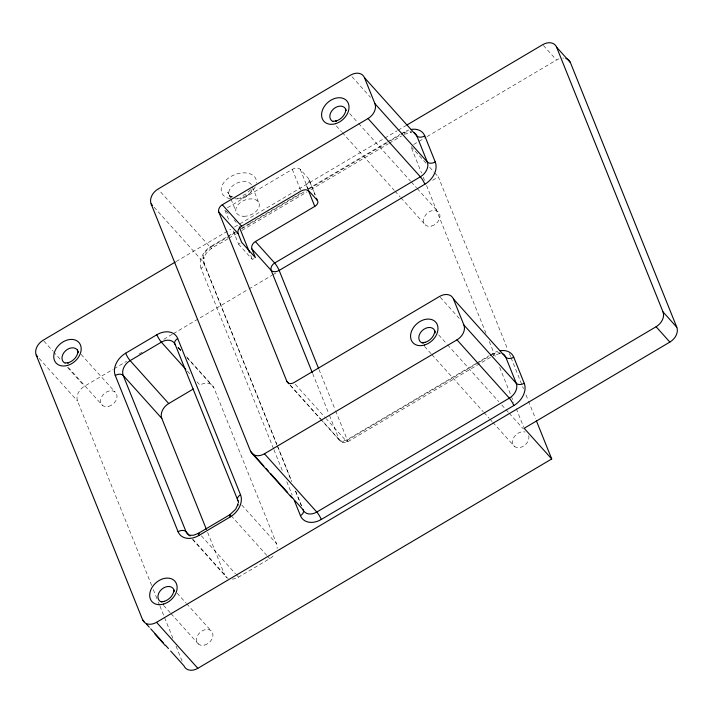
<?xml version="1.0" encoding="UTF-8"?>
<svg xmlns="http://www.w3.org/2000/svg" width="713" height="713" viewBox="0 0 713 713"><rect width="100%" height="100%" fill="white"/><g stroke="black" fill="none" stroke-linecap="round" stroke-linejoin="round"><path stroke-width="0.53" stroke-dasharray="3.56 2.67" d="M250.718 189.711L245.646 194.194L240.602 196.36M227.456 207.724L292.285 169.364A6.141 3.984 -21.9 0 1 300.244 169.355L308.515 178.553L315.164 195.086M176.156 261.546L230.709 229.265M234.532 227.001L383.835 138.67M384.788 138.108L397.23 130.746M398.193 130.176L405.849 125.648M273.525 448.682L201.021 268.32A6.141 3.984 -21.9 0 0 203.463 262.17A12.281 9.1 -41.9 0 1 210.388 247.34A6.141 1.078 59.4 0 0 211.396 246.065L235.343 231.894M241.092 228.499L248.757 223.962M249.71 223.392L300.485 193.357M308.15 188.82L386.696 142.35M387.658 141.78L400.109 134.409M401.071 133.848L403.941 132.146A18.422 13.654 -41.9 0 1 408.781 129.998M235.29 232.598L210.388 247.34L158.767 189.881M242.001 228.632L304.264 191.797M309.05 188.963L389.521 141.352M390.474 140.791L402.934 133.42M227.866 238.739C219.738 244.719 206.904 247.705 203.677 258.525L203.927 257.455L204.114 263.516L291.118 479.947M228.811 238.187L236.359 233.712M242.028 230.361L307.151 191.833M310.93 189.605L388.327 143.812M389.271 143.251L401.535 135.996M233.222 230.86L238.552 244.131L240.094 243.222M413.647 144.516L426.107 137.146M427.069 136.584L556.479 60.017A12.281 9.1 -41.9 0 1 559.482 58.653M238.552 244.131L252.331 259.47L255.406 257.651M151.664 585.462L77.548 401.089A12.281 9.1 -41.9 0 1 84.464 386.259L113.153 369.281M114.116 368.719L126.549 361.357M138.982 354.005L142.805 351.741M163.847 339.29L172.448 334.201M173.411 333.631L248.008 289.496M248.962 288.934L271.92 275.352M272.874 274.781L276.697 272.518M432.595 180.291L438.335 176.895L507.692 349.441M475.651 363.666L347.204 439.671A6.141 1.078 59.4 0 1 346.188 440.937A6.141 4.554 -41.9 0 1 339.236 439.68L289.834 384.69M476.614 363.104L489.073 355.725M490.036 355.163L492.906 353.461A18.422 13.654 -41.9 0 1 497.745 351.313M478.476 362.676L346.188 440.937L326.278 418.781M479.439 362.106L490.936 355.297M490.464 357.329L347.623 441.837C345.03 443.326 341.572 442.693 339.646 440.42L321.34 420.019M232.233 579.09A12.281 9.1 -41.9 0 0 238.499 577.129L269.719 558.662A12.281 9.1 -41.9 0 0 273.302 555.784M404.369 134.32L411.668 132.074L410.421 132.217M499.831 353.488L493.334 355.627A6.141 1.078 59.4 0 0 492.906 353.461M499.385 353.532L500.642 353.381M232.919 196.94L230.727 196.369L232.153 196.948L229.149 195.006L230.156 196.387L227.786 192.091L230.629 198.321M81.086 354.388L115.096 392.025M192.617 539.563L226.609 577.378M177.029 593.064L185.906 602.877M186.646 603.697L211.039 630.702M543.431 45.48L556.479 60.017M352.044 76.781L370.484 97.307M426 163.17L410.777 146.218L421.57 173.081M429.627 167.207L433.976 172.047M434.707 172.858L438.335 176.895M349.691 113.563L357.855 122.636M358.603 123.456L410.572 181.173M411.312 181.993L416.508 187.769M417.257 188.597L438.04 211.681M336.304 125.907L341.5 131.691M342.249 132.52L394.253 190.353M394.993 191.182L400.198 196.966M400.938 197.795L425.456 225.058M440.277 297.276L460.188 319.442M438.673 334.914L446.837 343.978M447.577 344.807L498.806 401.695M501.783 404.993L508.458 412.408M509.207 413.237L523.315 428.905M424.538 346.429L431.222 353.862M431.971 354.691L483.227 411.704M483.975 412.524L489.171 418.308M489.92 419.137L492.148 421.615M492.888 422.444L514.438 446.4M228.222 213.454L224.595 209.417L229.524 221.672M234.024 219.907L236.199 222.331M154.061 207.18L203.463 262.17L276.796 444.591M295.307 384.307L325.538 417.961M290.075 385.216L320.609 419.208M178.437 347.677L180.656 350.154M186.592 356.767L211.823 384.842M178.223 347.962L181.191 351.268M187.127 357.873L213.838 387.605L276.635 543.823A12.281 9.1 -41.9 0 1 277.081 548.493M187.323 371.045L191.039 375.172M196.975 381.776L199.943 385.082A12.281 9.1 -41.9 0 1 213.838 387.605M241.769 505.009L276.635 543.823M231.137 515.722L266.751 555.356M267.491 556.185L269.719 558.662M68.448 367.578L102.503 405.412M43.867 341.072L52.726 350.93M53.457 351.75L60.846 359.967M67.485 367.364L84.464 386.259M201.396 535.846L235.531 573.831M236.27 574.651L238.499 577.129M39.162 358.372L77.548 401.089M192.697 539.099L224.595 574.616A12.281 9.1 -41.9 0 0 228.205 578.359M163.651 605.426L170.318 612.823M171.058 613.652L198.446 644.08M178.045 347.454L180.79 350.636M177.929 347.258L180.719 350.511M231.03 199.301L235.834 211.057M509.358 353.568L510.597 356.669M511.016 357.703L523.476 388.701M525.971 394.904L528.048 400.064M528.458 401.098L535.525 418.665M423.237 177.216L424.476 180.318M426.552 185.487L485.954 333.229M489.27 341.5L495.918 358.033M499.661 367.329L510.873 395.225M511.283 396.259L513.779 402.462M516.274 408.656L523.743 427.256M309.166 179.899L315.707 196.173M300.244 169.355L308.97 191.048M307.731 188.838L306.064 184.703A6.141 3.984 -21.9 0 0 308.515 178.553M292.285 169.364L301.011 191.066M318.987 369.494L335.172 409.743M335.582 410.777L347.204 439.671A6.141 3.984 -21.9 0 1 339.236 439.68L329.281 414.913M312.695 373.639L328.871 413.879M250.691 255.379L252.331 259.47M295.681 491.284L301.483 505.713M277.214 445.625L291.715 481.694M295.44 490.972L301.661 506.435M273.935 449.707L282.223 470.322M286.778 481.658L292.17 495.054M207.661 532.477L224.595 574.616M153.313 589.58L157.867 600.916M158.286 601.941L159.525 605.034M159.944 606.059L173.188 639.026M176.093 646.236L182.296 661.682M252.5 187.056L259.247 204.123M562.744 58.056A12.281 9.1 -41.9 0 1 563.823 58.074M403.879 132.903A12.281 9.1 -41.9 0 1 411.312 131.602M201.021 268.32A18.422 13.654 -41.9 0 1 211.396 246.065M403.941 132.146A6.141 1.078 59.4 0 1 404.44 133.794M491.899 354.735A12.281 9.1 -41.9 0 1 500.276 352.917M528.734 435.696A9.216 6.827 -41.9 0 1 520.463 447.425A9.216 6.827 -41.9 0 1 512.861 439.671A9.216 6.827 -41.9 0 1 525.142 432.025M252.197 188.972A12.281 7.959 -21.9 0 1 234.782 198.722M231.565 197.546A12.281 7.959 -21.9 0 1 235.049 184.097A12.281 7.959 -21.9 0 1 251.903 185.514M230.156 198.633A18.422 11.943 -21.9 0 1 222.349 184.988A18.422 11.943 -21.9 0 1 242.794 172.885A18.422 11.943 -21.9 0 1 256.422 183.089M255.29 186.797A18.422 11.943 -21.9 0 1 234.844 198.891M108.652 406.392A9.216 6.827 -41.9 0 0 115.996 392.988A9.216 6.827 -41.9 0 0 101.736 396.767A9.216 6.827 -41.9 0 0 108.652 406.392M204.604 645.069A9.216 6.827 -41.9 0 0 211.939 631.665A9.216 6.827 -41.9 0 0 197.688 635.435A9.216 6.827 -41.9 0 0 204.604 645.069M431.606 226.048A9.216 6.827 -41.9 0 0 438.95 212.643A9.216 6.827 -41.9 0 0 424.69 216.413A9.216 6.827 -41.9 0 0 431.606 226.048M243.891 216.28A12.281 7.959 -21.9 0 0 259.06 203.357A12.281 7.959 -21.9 0 0 239.666 203.125A12.281 7.959 -21.9 0 0 243.891 216.28"/><path stroke-width="1.07" d="M237.973 503.458L237.598 505.606L237.848 504.528L235.655 509.225L229.702 514.822L198.472 533.297L193.606 535.24L190.344 535.24M174.034 590.159C173.286 595.694 168.847 600.168 163.535 601.585L164.551 601.469L161.307 601.558M345.921 109.793C345.181 115.337 340.743 119.802 335.422 121.219L336.447 121.103L333.203 121.192M434.903 331.135C434.155 336.679 429.725 341.144 424.404 342.561L425.42 342.445L422.176 342.534M289.095 383.87L286.884 381.402L218.846 212.162A6.141 4.554 -41.9 0 1 222.304 204.747L368.015 118.536A12.281 9.1 -41.9 0 0 374.94 103.697L364.468 77.664A12.281 9.1 -41.9 0 0 350.573 75.141L158.028 189.061A12.281 9.1 -41.9 0 0 151.111 203.9L250.539 451.249L263.819 466.026M175.202 262.108L43.128 340.253A12.281 9.1 -41.9 0 0 36.211 355.083L142.618 619.793L144.097 621.442M406.802 125.078L542.7 44.678A12.281 9.1 -41.9 0 1 556.603 47.201L570.382 62.53L676.789 327.24A12.281 9.1 -41.9 0 1 669.872 342.08L524.162 428.29L551.719 458.958L197.849 668.322A12.281 9.1 -41.9 0 1 183.954 665.799L170.665 651.014M238.142 233.632A6.141 4.554 -41.9 0 1 241.6 226.217L301.011 191.066A6.141 3.984 -21.9 0 1 308.97 191.048L317.24 200.255A6.141 3.984 -21.9 0 1 314.789 206.396L255.379 241.555A6.141 4.554 -41.9 0 0 251.921 248.971L255.406 257.651L241.627 242.313L238.142 233.632L218.846 212.162M240.504 494.733A18.422 13.654 -41.9 0 1 230.13 516.996L198.9 535.463A18.422 13.654 -41.9 0 1 178.054 531.684L115.256 375.466A18.422 13.654 -41.9 0 1 125.64 353.211L156.86 334.736A18.422 13.654 -41.9 0 1 177.706 338.515L240.504 494.733A6.141 3.984 -21.9 0 0 238.053 500.882A12.281 9.1 -41.9 0 1 238.516 502.567M411.232 129.427A18.422 13.654 -41.9 0 1 424.788 135.925L435.251 161.967A18.422 13.654 -41.9 0 1 424.877 184.221L279.166 270.432A6.141 3.984 -21.9 0 1 271.207 270.441L251.921 248.971M206.422 529.394L161.798 418.388A12.281 9.1 -41.9 0 1 168.714 403.558L193.312 388.995M250.539 451.249A12.281 9.1 -41.9 0 0 264.443 453.771L456.988 339.851A12.281 9.1 -41.9 0 0 463.905 325.012L453.441 298.979A12.281 9.1 -41.9 0 0 439.538 296.456L293.827 382.667A6.141 4.554 -41.9 0 1 286.884 381.402M293.827 499.18L300.449 515.668A18.422 13.654 -41.9 0 0 321.296 519.456L513.841 405.537A18.422 13.654 -41.9 0 0 524.224 383.282L513.752 357.24A18.422 13.654 -41.9 0 0 500.205 350.743M142.618 619.793A12.281 9.1 -41.9 0 0 156.521 622.315L656.094 326.741A12.281 9.1 -41.9 0 0 663.01 311.911L556.603 47.201M65.364 362.881L68.608 362.792L67.583 362.908C72.904 361.491 77.343 357.026 78.082 351.482L77.797 352.792L77.378 349.816M663.01 311.911L676.789 327.24M656.094 326.741L669.872 342.08M364.468 77.664L416.829 135.942L427.292 161.976A12.281 9.1 -41.9 0 1 420.376 176.815L274.665 263.026A6.141 4.554 -41.9 0 0 271.207 270.441L312.276 372.605M374.94 103.697L427.292 161.976A6.141 3.984 -21.9 0 0 435.251 161.967M368.015 118.536L420.376 176.815A6.141 1.078 59.4 0 1 424.877 184.221M453.441 298.979L505.793 357.258L516.265 383.291A12.281 9.1 -41.9 0 1 509.34 398.13L316.795 512.05A12.281 9.1 -41.9 0 1 302.9 509.528L294.79 500.499M463.905 325.012L516.265 383.291A6.141 3.984 -21.9 0 0 524.224 383.282M456.988 339.851L509.34 398.13A6.141 1.078 59.4 0 1 513.841 405.537M222.304 204.747L241.6 226.217M255.379 241.555L274.665 263.026A6.141 1.078 59.4 0 1 279.166 270.432L318.577 368.461M151.111 203.9L152.582 205.54M264.443 453.771L316.795 512.05A6.141 1.078 59.4 0 1 321.296 519.456M185.843 369.387L161.361 342.142A6.141 1.078 59.4 0 1 156.86 334.736M266.029 468.486L268.24 470.945M270.45 473.405L287.419 492.291M290.36 495.571L293.31 498.85M252.554 454.012L291.831 497.719M168.714 403.558L130.131 360.618A6.141 1.078 59.4 0 1 125.64 353.211M161.798 418.388L123.215 375.448A6.141 3.984 -21.9 0 0 115.256 375.466M36.211 355.083L37.682 356.732M189.729 535.802L186.022 531.675L123.215 375.448A12.281 9.1 -41.9 0 1 130.131 360.618L161.361 342.142A12.281 9.1 -41.9 0 1 175.255 344.664L238.053 500.882M156.521 622.315L197.849 668.322M146.308 623.902L149.267 627.19M150.737 628.83L163.286 642.796M165.505 645.265L168.455 648.545M154.971 634.062L165.3 645.559M536.354 420.732L551.719 458.958M316.412 198.187L317.24 200.255M308.141 189.872L314.789 206.396M239.194 226.796L249.461 252.322M565.855 58.439A12.281 9.1 -41.9 0 1 570.382 62.53M302.9 509.528A6.141 3.984 -21.9 0 1 300.449 515.668M414.066 132.645A12.281 9.1 -41.9 0 1 416.829 135.942A6.141 3.984 -21.9 0 0 424.788 135.925M175.255 344.664A6.141 3.984 -21.9 0 1 177.706 338.515M502.193 353.505A12.281 9.1 -41.9 0 1 505.793 357.258A6.141 3.984 -21.9 0 0 513.752 357.24M65.061 363.184A9.216 6.827 -41.9 0 1 65.507 350.832A9.216 6.827 -41.9 0 1 78.02 351.161M332.9 121.486A9.216 6.827 -41.9 0 1 333.836 108.706A9.216 6.827 -41.9 0 1 346.153 110.444M161.976 602.2A9.216 6.827 -41.9 0 1 161.699 589.286A9.216 6.827 -41.9 0 1 174.346 591.318M423.362 343.301A9.216 6.827 -41.9 0 1 419.155 335.413A9.216 6.827 -41.9 0 1 428.094 327.561A9.216 6.827 -41.9 0 1 435.26 332.828M178.054 531.684A6.141 3.984 -21.9 0 1 186.022 531.675A12.281 9.1 -41.9 0 0 190.54 535.766M198.9 535.463A6.141 1.078 59.4 0 1 199.221 533.52M230.13 516.996A6.141 1.078 59.4 0 1 230.664 515.232M67.655 365.386A15.356 11.381 -41.9 0 0 79.25 342.882A15.356 11.381 -41.9 0 0 55.48 349.86A15.356 11.381 -41.9 0 0 67.655 365.386M335.493 123.697A15.356 11.381 -41.9 0 0 347.088 101.193A15.356 11.381 -41.9 0 0 323.319 108.171A15.356 11.381 -41.9 0 0 335.493 123.697M163.598 604.063A15.356 11.381 -41.9 0 0 175.193 581.558A15.356 11.381 -41.9 0 0 151.432 588.528A15.356 11.381 -41.9 0 0 163.598 604.063M424.476 345.039A15.356 11.381 -41.9 0 0 436.062 322.534A15.356 11.381 -41.9 0 0 412.301 329.513A15.356 11.381 -41.9 0 0 424.476 345.039"/></g></svg>
